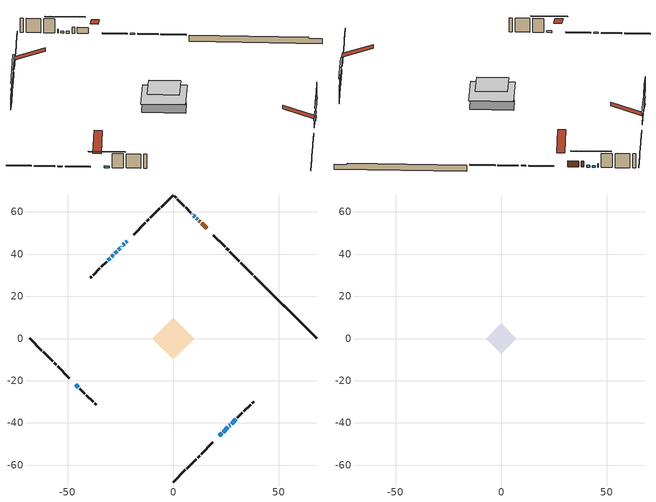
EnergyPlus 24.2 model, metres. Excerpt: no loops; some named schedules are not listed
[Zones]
conditioned space
 floor adiabatic (AdiabaticFloorConstruction): -9.91,0 0,9.91 9.91,0 0,-9.91 z2.6
 floor foundation (Slab1 construction): -7.4,2.46 -2.46,7.4 7.4,-2.46 2.46,-7.4 z-2.07
 wall outside (RimJoist1 construction): 0,-67.98 5.69,-62.29 / -67.98,0 -62.29,-5.69 / 0,67.98 -5.69,62.29 / 37.72,30.26 32.04,35.94 z0.16:0.46
 wall outside (RimJoist2 construction): 6.34,-61.64 10.88,-57.1 / -61.64,-6.34 -57.1,-10.88 / -6.34,61.64 -10.88,57.1 / 31.38,36.6 26.84,41.14 z0.16:0.46
 wall outside (RimJoist3 construction): 11.54,-56.44 12.55,-55.43 / -56.44,-11.54 -55.43,-12.55 / -11.54,56.44 -12.55,55.43 / 26.18,41.79 25.17,42.81 z0.16:0.46
 wall outside (RimJoist4 construction): 13.21,-54.77 18.76,-49.22 / -54.77,-13.21 -49.22,-18.76 / -13.21,54.77 -18.76,49.22 / 24.52,43.46 18.97,49.01 z0.16:0.46
 wall outside (AdiabaticWallConstruction 1): 15.81,52.17 13.41,54.57 / 12.75,55.23 12.19,55.79 z0.16:2.19
 wall outside (AdiabaticWallConstruction): -21.91,46.07 -22.45,45.53 / -24.34,43.64 -24.49,43.49 / 9.07,58.91 8.99,58.99 / 26.56,-41.42 26.96,-41.02 / -26.63,41.35 -27.67,40.31 z0.16:1.38; 21.91,-46.07 23.02,-44.96 / 23.68,-44.3 25.91,-42.07 z0.16:1.28; 11.54,56.44 10.96,57.02 / 10.3,57.68 9.72,58.26 / -23.11,44.87 -23.69,44.29 / -46.07,-21.91 -44.92,-23.06 z0.16:0.72; -25.14,42.84 -25.97,42.01 z0.16:1.3; 27.62,-40.36 29.68,-38.3 z0.16:1.84; -28.32,39.66 -29.22,38.76 z0.16:1.13; -29.88,38.1 -30.96,37.02 z0.16:0.97
 wall outside (Wall1 construction): 30.34,-37.64 32.79,-35.19 / -44.26,-23.72 -41.81,-26.17 / -31.61,36.37 -34.06,33.92 / 8.34,59.64 5.89,62.09 z0.16:5.04
 wall outside (Wall2 construction): 33.44,-34.54 36.69,-31.29 / -41.16,-26.82 -37.91,-30.07 / -34.72,33.26 -37.96,30.02 / 5.23,62.75 1.99,65.99 z0.16:5.04
 wall outside (Wall3 construction): 37.35,-30.63 38.02,-29.96 / -37.25,-30.73 -36.58,-31.4 / -38.62,29.36 -39.29,28.69 / 1.33,66.65 0.66,67.32 z0.16:5.04
 wall foundation (FoundationWall1 construction): 38.38,29.6,-2.07 38.38,29.6,0.16 65.02,2.96,0.16 65.02,2.96,-0.38 67.98,0,-0.38 67.98,0,-2.07
 window (WindowConstruction 7): -21.91,46.07 -22.45,45.53 z0.16:1.38
 window (WindowConstruction 5): 21.91,-46.07 23.02,-44.96 z0.16:1.28
 window (WindowConstruction 6): 23.68,-44.3 25.91,-42.07 z0.16:1.28
 window (WindowConstruction 11): 11.53,56.45 10.96,57.02 z0.16:0.72
 window (WindowConstruction 12): 10.3,57.68 9.73,58.25 z0.16:0.72
 window (WindowConstruction 13): -23.11,44.87 -23.69,44.29 z0.16:0.72
 window (WindowConstruction 14): -46.07,-21.91 -44.92,-23.06 z0.16:0.72
 window (WindowConstruction 8): -24.34,43.64 -24.49,43.49 z0.16:1.38
 window (WindowConstruction 9): 9.07,58.91 9,58.98 z0.16:1.38
 window (WindowConstruction 10): 26.57,-41.41 26.96,-41.02 z0.16:1.38
 window (WindowConstruction): -25.14,42.84 -25.97,42.01 z0.16:1.3
 window (WindowConstruction 1): -26.63,41.35 -27.67,40.31 z0.16:1.38
 window (WindowConstruction 2): 27.62,-40.36 29.68,-38.3 z0.16:1.84
 window (WindowConstruction 3): -28.32,39.66 -29.22,38.76 z0.16:1.13
 window (WindowConstruction 4): -29.88,38.1 -30.96,37.02 z0.16:0.97
 door (Door): 15.81,52.17 13.41,54.57 z0.16:2.19
 door (Door 1): 12.75,55.23 12.19,55.79 z0.16:2.19
 ceiling adiabatic (AdiabaticFloorConstruction): 0,-9.91 9.91,0 0,9.91 -9.91,0 z2.6
attic - vented
 floor to conditioned space (Floor1 construction Reversed): -7.17,0 0,7.17 7.17,0 0,-7.17 z5.04
 roof outside (Roof1 construction): 21.25,-46.73,5.04 14.27,-39.74,8.33 12.43,-41.58,8.33 19.41,-48.57,5.04; -46.73,-21.25,5.04 -39.74,-14.27,8.33 -41.58,-12.43,8.33 -48.57,-19.41,5.04; -21.25,46.73,5.04 -14.27,39.74,8.33 -12.43,41.58,8.33 -19.41,48.57,5.04; 16.47,51.51,5.04 9.49,44.53,8.33 11.33,42.69,8.33 18.31,49.67,5.04
shading: 24.89,-43.09 20.04,-47.94 20.33,-48.23 25.18,-43.38 z3.92; 26.05,-41.93 23.54,-44.44 23.83,-44.73 26.34,-42.22 z1.48; 7.37,60.61 15.13,52.85 15.42,53.14 7.66,60.9 z5.8; 6.13,61.85 13.89,54.09 14.19,54.38 6.42,62.14 z5.8; -27.28,40.7 -19.52,48.46 -19.81,48.75 -27.57,40.99 z5.8; -41.33,-26.65 -49.66,-18.32 -49.95,-18.61 -41.62,-26.95 z5.8; -27.84,40.14 -23.28,44.7 -23.57,44.99 -28.13,40.44 z3.94; -29.53,38.45 -24.76,43.22 -25.05,43.51 -29.82,38.74 z4.02; 31.55,-36.43 25.75,-42.23 26.04,-42.52 31.84,-36.72 z4.48; -31.09,36.89 -26.46,41.52 -26.75,41.81 -31.38,37.18 z3.77; -31.1,36.88 -29.74,38.24 -30.03,38.53 -31.39,37.17 z1.18
[Building]
Building 1: Terrain=Suburbs
[Site:Location]
Toronto City Centre_ON: Latitude {deg}=43.63; Longitude {deg}=-79.39; Time Zone {hr}=-5; Elevation {m}=77; Keep Site Location Information=Yes
[Site:GroundTemperature:Shallow]
5.01852, 3.26908, 3.12898, 3.95918, 7.29196, 10.6092, 13.4851, 15.3069, 15.4617, 13.9799, 11.1774, 7.9619
[Site:WaterMainsTemperature]
Calculation Method=Schedule; Temperature Schedule=mains temperature schedule
[Material] Roughness=Rough; Thermal Absorptance=0.9
Name | Thickness {m} | Conductivity {W/m-K} | Density {kg/m3} | Specific Heat {J/kg-K} | Solar Absorptance | Visible Absorptance
asphalt or fiberglass shingles | 0.00635 | 0.162714 | 1121.4 | 1465.45 | 0.4 | 0.4
ceiling loosefill ins | 0.169333 | 0.0480833 | 16.02 | 1046.75 | 0.7 | 0.7
ceiling stud and cavity | 0.1397 | 0.175913 | 65.682 | 1177.47 | 0.7 | 0.7
concrete 4.0 in. | 0.1016 | 1.803125 | 2242.8 | 837.4 | 0.7 | 0.7
concrete 8.0 in. | 0.2032 | 1.803125 | 2242.8 | 837.4 | 0.7 | 0.7
door material | 0.04445 | 0.188738 | 512.64 | 1214.23 | 0.7 | 0.7
door material 1 | 0.04445 | 0.0451087 | 512.64 | 1214.23 | 0.7 | 0.7
exterior vertical ins | 0.0147126 | 0.029427 | 32.04 | 1214.23 | 0.7 | 0.7
floor covering | 0.0127 | 0.0433444 | 54.468 | 1339.84 | 0.6 | 0.6
floor rigid ins; wall rigid ins 1 | 0.512978 | 0.029427 | 32.04 | 1214.23 | 0.7 | 0.7
floor stud and cavity | 0.1397 | 1.75129 | 37.0049 | 1207.88 | 0.7 | 0.7
furniture material conditioned space 1 | 0.1524 | 0.115458 | 640.8 | 1214.23 | 0.6 | 0.6
gypsum board | 0.0127 | 0.160291 | 801 | 837.4 | 0.6 | 0.6
gypsum board 1 | 0.0127 | 0.160291 | 801 | 837.4 | 0.7 | 0.7
osb sheathing 0.5 in. | 0.0127 | 0.115458 | 512.64 | 1214.23 | 0.7 | 0.7
osb sheathing 0.75 in. | 0.01905 | 0.115458 | 512.64 | 1214.23 | 0.7 | 0.7
osb sheathing 2.0 in. | 0.0508 | 0.115458 | 512.64 | 1214.23 | 0.7 | 0.7
rim joist rigid ins; wall rigid ins | 0.051816 | 0.029427 | 32.04 | 1214.23 | 0.7 | 0.7
rim joist stud and cavity | 0.0508 | 0.0451784 | 125.044 | 1163.47 | 0.6 | 0.6
rim joist stud and cavity 1 | 0.0508 | 0.308293 | 125.044 | 1163.47 | 0.6 | 0.6
rim joist stud and cavity 2 | 0.0508 | 0.0286899 | 125.044 | 1163.47 | 0.6 | 0.6
rim joist stud and cavity 3 | 0.0508 | 0.0314757 | 125.044 | 1163.47 | 0.6 | 0.6
wall stud and cavity | 0.1397 | 0.0743564 | 139.0536 | 1170.24 | 0.7 | 0.7
wall stud and cavity 1 | 0.1397 | 0.146382 | 139.0536 | 1170.24 | 0.7 | 0.7
wall stud and cavity 2 | 0.1397 | 0.08757 | 139.0536 | 1170.24 | 0.7 | 0.7
wall stud and cavity 3 | 0.0889 | 0.380278 | 52.3479 | 1209.89 | 0.7 | 0.7
wall stud and cavity 4 | 0.0889 | 0.391764 | 83.0341 | 1211.67 | 0.7 | 0.7
wood siding | 0.0254 | 0.102417 | 544.68 | 1172.36 | 0.4 | 0.4
wood siding 1; wood siding 2; wood siding 3 | 0.0254 | 0.102417 | 544.68 | 1172.36 | 0.7 | 0.7
[WindowMaterial:SimpleGlazingSystem]
Name | U-Factor {W/m2-K} | Solar Heat Gain Coefficient
WindowMaterial | 2.387599 | 0.52
WindowMaterial 1 | 2.31719 | 0.55
WindowMaterial 10 | 2.62153 | 0.41
WindowMaterial 11 | 4.80756 | 0.54
WindowMaterial 2 | 2.163318 | 0.66
WindowMaterial 3 | 2.39101 | 0.52
WindowMaterial 4 | 2.566456 | 0.44
WindowMaterial 5 | 2.31549 | 0.55
WindowMaterial 6 | 3.09224 | 0.62
WindowMaterial 7 | 6.93965 | 0.69
WindowMaterial 8 | 7.27749 | 0.6
WindowMaterial 9 | 2.55453 | 0.57
[Construction]
AdiabaticFloorConstruction: floor stud and cavity, floor rigid ins, osb sheathing 0.75 in., floor covering
AdiabaticWallConstruction: wood siding 2, wall rigid ins 1, wall stud and cavity 3, gypsum board
AdiabaticWallConstruction 1: wood siding 3, wall rigid ins 1, wall stud and cavity 3, gypsum board
Door: door material
Door 1: door material 1
Floor1 construction Reversed: gypsum board, ceiling stud and cavity, ceiling loosefill ins
FoundationWall1 construction: concrete 8.0 in., gypsum board 1
furniture construction conditioned space 1: furniture material conditioned space 1
PartitionWallConstruction: gypsum board, wall stud and cavity 4, gypsum board
RimJoist1 construction: wood siding 1, osb sheathing 2.0 in., rim joist stud and cavity
RimJoist2 construction: wood siding 1, rim joist rigid ins, osb sheathing 2.0 in., rim joist stud and cavity 1
RimJoist3 construction: wood siding 1, osb sheathing 2.0 in., rim joist stud and cavity 2
RimJoist4 construction: wood siding 1, osb sheathing 2.0 in., rim joist stud and cavity 3
Roof1 construction: asphalt or fiberglass shingles
Slab1 construction: concrete 4.0 in.
Wall1 construction: wood siding, osb sheathing 0.5 in., wall stud and cavity, gypsum board
Wall2 construction: wood siding, wall rigid ins, osb sheathing 0.5 in., wall stud and cavity 1, gypsum board
Wall3 construction: wood siding, osb sheathing 0.5 in., wall stud and cavity 2, gypsum board
WindowConstruction: WindowMaterial
WindowConstruction 1: WindowMaterial 1
WindowConstruction 10: WindowMaterial 9
WindowConstruction 11; WindowConstruction 13; WindowConstruction 14: WindowMaterial 10
WindowConstruction 12: WindowMaterial 11
WindowConstruction 2: WindowMaterial 2
WindowConstruction 3: WindowMaterial 3
WindowConstruction 4: WindowMaterial 4
WindowConstruction 5; WindowConstruction 6: WindowMaterial 5
WindowConstruction 7: WindowMaterial 6
WindowConstruction 8: WindowMaterial 7
WindowConstruction 9: WindowMaterial 8
[Zone] Multiplier=1; Part of Total Floor Area=Yes
Name | Volume {m3}
attic - vented | 54.9497
conditioned space | 741.6
[Space]
Name | Zone | Volume {m3}
attic - vented 1 | attic - vented | 54.9497
conditioned space 1 | conditioned space | 741.6
[ZoneInfiltration:EffectiveLeakageArea]
infil attic - vented 1: Zone or Space=attic - vented 1; Schedule=Always On Discrete; Effective Air Leakage Area {cm2}=4329.26; Stack Coefficient=0.000228929; Wind Coefficient=1.02228e-05
[ZoneMixing]
whole house fan mix: Zone or Space=attic - vented; Schedule=Always On Continuous; Design Flow Rate Calculation Method=Flow/Zone; Design Flow Rate {m3/s}=0; Source Zone or Space=conditioned space
[SurfaceProperty:ExposedFoundationPerimeter]
Slab1: Exposed Perimeter Calculation Method=TotalExposedPerimeter; Total Exposed Perimeter {m}=41.86
[InternalMass] Zone or ZoneList=conditioned space; Space or SpaceList=conditioned space 1
Name | Construction | Surface Area {m2}
furniture mass conditioned space 1 | furniture construction conditioned space 1 | 117.496
partition wall mass | PartitionWallConstruction | 293.74
[Lights]
interior lighting: Zone or ZoneList or Space or SpaceList=conditioned space 1; Schedule=interior lighting schedule; Design Level Calculation Method=LightingLevel; Lighting Level {W}=343.2; Return Air Fraction=0; Fraction Radiant=0.6; Fraction Visible=0.2; Fraction Replaceable=1
[People]
occupants: Zone or ZoneList or Space or SpaceList=conditioned space 1; Number of People Schedule=occupants schedule; Number of People Calculation Method=People; Number of People=3; Fraction Radiant=0.314171; Sensible Heat Fraction=0.56303; Activity Level Schedule=occupants activity schedule; Carbon Dioxide Generation Rate {m3/s-W}=0; Enable ASHRAE 55 Comfort Warnings=No; Mean Radiant Temperature Calculation Type=EnclosureAveraged
[ElectricEquipment] Zone or ZoneList or Space or SpaceList=conditioned space 1; Design Level Calculation Method=EquipmentLevel
Name | Schedule | Design Level {W} | Fraction Latent | Fraction Radiant | Fraction Lost
clothes dryer | clothes dryer schedule | 140.772 | 0.015 | 0.081 | 0.85
clothes washer | clothes washer schedule | 32.1985 | 0.03 | 0.162 | 0.7
cooking range | cooking range schedule | 215.147 | 0.08 | 0.432 | 0.2
dishwasher | dishwasher schedule | 66.8632 | 0.3 | 0.18 | 0.4
fridge | fridge schedule | 72.9452 | 0 | 0.6 | 0
mech vent bath fan 0 | mech vent bath fan 0 schedule | 50.2 | 0 | 0 | 1
mech vent bath fan 1 | mech vent bath fan 1 schedule | 50.2 | 0 | 0 | 1
mech vent house fan | mech vent house fan schedule | 0 | 0 | 0 | 1
mech vent house fan cfis | mech vent house fan cfis schedule | 0 | 0 | 0 | 0
mech vent range fan 0 | mech vent range fan 0 schedule | 57 | 0 | 0 | 1
misc plug loads | misc plug loads schedule | 494.7 | 0.045 | 0.513 | 0.1
whole house fan | Always On Discrete | 0 | 0 | 0 | 1
[OtherEquipment] Zone or ZoneList or Space or SpaceList=conditioned space 1; Design Level Calculation Method=EquipmentLevel
Name | Fuel Type | Schedule | Design Level {W} | Fraction Latent | Fraction Radiant | Fraction Lost
clothes dryer 1 | Electricity | clothes dryer schedule | 0 | 0.015 | 0.081 | 0.85
cooking range 1 | Electricity | cooking range schedule | 0 | 0.08 | 0.432 | 0.2
general water use latent | None | general water use schedule | 62.594 | 1 | 0 | 0
general water use sensible | None | general water use schedule | -61.6891 | 0 | 0.6 | 0
mech vent house fan latent load | None | Always On Discrete | 0 | 1 | 0 | 0
mech vent house fan sensible load | None | Always On Discrete | 0 | 0 | 0 | 0
water heater energy adjustment1 | NaturalGas | Always On Discrete | 0.01 | 0 | 0 | 1
[ZoneInfiltration:DesignFlowRate] Zone or ZoneList or Space or SpaceList=conditioned space 1; Schedule=Always On Discrete; Design Flow Rate Calculation Method=Flow/Zone; Design Flow Rate {m3/s}=0
infil flow; natural vent flow; whole house fan flow
[Foundation:Kiva]
Foundation Kiva 1: Initial Indoor Air Temperature {C}=18; Wall Height Above Grade {m}=0.16002; Wall Depth Below Slab {m}=0.2032; Custom Block Material Name 1=exterior vertical ins; Custom Block Depth 1 {m}=2.23001; Custom Block X Position 1 {m}=0.2159; Custom Block Z Position 1 {m}=0
[Foundation:Kiva:Settings]
Soil Conductivity {W/m-K}=0.849921; Soil Density {kg/m3}=1842.3; Soil Specific Heat {J/kg-K}=418.7; Ground Solar Absorptivity=0.9; Ground Thermal Absorptivity=0.9; Ground Surface Roughness {m}=0.03; Far-Field Width {m}=40; Deep-Ground Boundary Condition=ZeroFlux; Deep-Ground Depth {m}=40; Minimum Cell Dimension {m}=0.2; Maximum Cell Growth Coefficient=3; Simulation Timestep=Timestep
[Exterior:Lights]
exterior lighting: Schedule=exterior lighting schedule; Design Level {W}=75.6
[Schedule:Constant]
Name | Hourly Value
Always On Continuous; mech vent house fan schedule; mech vent house fan cfis schedule; Always On Discrete | 1
occupants activity schedule | 117.228
fridge schedule | 0
[Schedule:Week:Daily]
interior lighting schedule Week Rule - Jan1-Jan27: interior lighting schedule day, interior lighting schedule day, interior lighting schedule day, interior lighting schedule day, interior lighting schedule day, interior lighting schedule day, interior lighting schedule day, interior lighting schedule default day, interior lighting schedule default day, interior lighting schedule default day, interior lighting schedule default day, interior lighting schedule default day
interior lighting schedule Week Rule - Jan28-Feb3: interior lighting schedule day, interior lighting schedule day, interior lighting schedule day, interior lighting schedule day, interior lighting schedule day 1, interior lighting schedule day 1, interior lighting schedule day 1, interior lighting schedule default day, interior lighting schedule default day, interior lighting schedule default day, interior lighting schedule default day, interior lighting schedule default day
interior lighting schedule Week Rule - Feb4-Feb24: interior lighting schedule day 1, interior lighting schedule day 1, interior lighting schedule day 1, interior lighting schedule day 1, interior lighting schedule day 1, interior lighting schedule day 1, interior lighting schedule day 1, interior lighting schedule default day, interior lighting schedule default day, interior lighting schedule default day, interior lighting schedule default day, interior lighting schedule default day
interior lighting schedule Week Rule - Feb25-Mar3: interior lighting schedule day 1, interior lighting schedule day 1, interior lighting schedule day 1, interior lighting schedule day 1, interior lighting schedule day 2, interior lighting schedule day 2, interior lighting schedule day 2, interior lighting schedule default day, interior lighting schedule default day, interior lighting schedule default day, interior lighting schedule default day, interior lighting schedule default day
interior lighting schedule Week Rule - Mar4-Mar31: interior lighting schedule day 2, interior lighting schedule day 2, interior lighting schedule day 2, interior lighting schedule day 2, interior lighting schedule day 2, interior lighting schedule day 2, interior lighting schedule day 2, interior lighting schedule default day, interior lighting schedule default day, interior lighting schedule default day, interior lighting schedule default day, interior lighting schedule default day
interior lighting schedule Week Rule - Apr1-Apr28: interior lighting schedule day 3, interior lighting schedule day 3, interior lighting schedule day 3, interior lighting schedule day 3, interior lighting schedule day 3, interior lighting schedule day 3, interior lighting schedule day 3, interior lighting schedule default day, interior lighting schedule default day, interior lighting schedule default day, interior lighting schedule default day, interior lighting schedule default day
interior lighting schedule Week Rule - Apr29-May5: interior lighting schedule day 3, interior lighting schedule day 3, interior lighting schedule day 4, interior lighting schedule day 4, interior lighting schedule day 4, interior lighting schedule day 4, interior lighting schedule day 4, interior lighting schedule default day, interior lighting schedule default day, interior lighting schedule default day, interior lighting schedule default day, interior lighting schedule default day
interior lighting schedule Week Rule - May6-May26: interior lighting schedule day 4, interior lighting schedule day 4, interior lighting schedule day 4, interior lighting schedule day 4, interior lighting schedule day 4, interior lighting schedule day 4, interior lighting schedule day 4, interior lighting schedule default day, interior lighting schedule default day, interior lighting schedule default day, interior lighting schedule default day, interior lighting schedule default day
interior lighting schedule Week Rule - May27-Jun2: interior lighting schedule day 4, interior lighting schedule day 4, interior lighting schedule day 4, interior lighting schedule day 4, interior lighting schedule day 4, interior lighting schedule day 5, interior lighting schedule day 5, interior lighting schedule default day, interior lighting schedule default day, interior lighting schedule default day, interior lighting schedule default day, interior lighting schedule default day
interior lighting schedule Week Rule - Jun3-Jun30: interior lighting schedule day 5, interior lighting schedule day 5, interior lighting schedule day 5, interior lighting schedule day 5, interior lighting schedule day 5, interior lighting schedule day 5, interior lighting schedule day 5, interior lighting schedule default day, interior lighting schedule default day, interior lighting schedule default day, interior lighting schedule default day, interior lighting schedule default day
interior lighting schedule Week Rule - Jul1-Jul28: interior lighting schedule day 6, interior lighting schedule day 6, interior lighting schedule day 6, interior lighting schedule day 6, interior lighting schedule day 6, interior lighting schedule day 6, interior lighting schedule day 6, interior lighting schedule default day, interior lighting schedule default day, interior lighting schedule default day, interior lighting schedule default day, interior lighting schedule default day
interior lighting schedule Week Rule - Jul29-Aug4: interior lighting schedule day 6, interior lighting schedule day 6, interior lighting schedule day 6, interior lighting schedule day 7, interior lighting schedule day 7, interior lighting schedule day 7, interior lighting schedule day 7, interior lighting schedule default day, interior lighting schedule default day, interior lighting schedule default day, interior lighting schedule default day, interior lighting schedule default day
interior lighting schedule Week Rule - Aug5-Aug25: interior lighting schedule day 7, interior lighting schedule day 7, interior lighting schedule day 7, interior lighting schedule day 7, interior lighting schedule day 7, interior lighting schedule day 7, interior lighting schedule day 7, interior lighting schedule default day, interior lighting schedule default day, interior lighting schedule default day, interior lighting schedule default day, interior lighting schedule default day
interior lighting schedule Week Rule - Aug26-Sep1: interior lighting schedule day 7, interior lighting schedule day 7, interior lighting schedule day 7, interior lighting schedule day 7, interior lighting schedule day 7, interior lighting schedule day 7, interior lighting schedule day 8, interior lighting schedule default day, interior lighting schedule default day, interior lighting schedule default day, interior lighting schedule default day, interior lighting schedule default day
interior lighting schedule Week Rule - Sep2-Sep29: interior lighting schedule day 8, interior lighting schedule day 8, interior lighting schedule day 8, interior lighting schedule day 8, interior lighting schedule day 8, interior lighting schedule day 8, interior lighting schedule day 8, interior lighting schedule default day, interior lighting schedule default day, interior lighting schedule default day, interior lighting schedule default day, interior lighting schedule default day
interior lighting schedule Week Rule - Sep30-Oct6: interior lighting schedule day 8, interior lighting schedule day 9, interior lighting schedule day 9, interior lighting schedule day 9, interior lighting schedule day 9, interior lighting schedule day 9, interior lighting schedule day 9, interior lighting schedule default day, interior lighting schedule default day, interior lighting schedule default day, interior lighting schedule default day, interior lighting schedule default day
interior lighting schedule Week Rule - Oct7-Oct27: interior lighting schedule day 9, interior lighting schedule day 9, interior lighting schedule day 9, interior lighting schedule day 9, interior lighting schedule day 9, interior lighting schedule day 9, interior lighting schedule day 9, interior lighting schedule default day, interior lighting schedule default day, interior lighting schedule default day, interior lighting schedule default day, interior lighting schedule default day
interior lighting schedule Week Rule - Oct28-Nov3: interior lighting schedule day 9, interior lighting schedule day 9, interior lighting schedule day 9, interior lighting schedule day 9, interior lighting schedule day 10, interior lighting schedule day 10, interior lighting schedule day 10, interior lighting schedule default day, interior lighting schedule default day, interior lighting schedule default day, interior lighting schedule default day, interior lighting schedule default day
interior lighting schedule Week Rule - Nov4-Nov24: interior lighting schedule day 10, interior lighting schedule day 10, interior lighting schedule day 10, interior lighting schedule day 10, interior lighting schedule day 10, interior lighting schedule day 10, interior lighting schedule day 10, interior lighting schedule default day, interior lighting schedule default day, interior lighting schedule default day, interior lighting schedule default day, interior lighting schedule default day
interior lighting schedule Week Rule - Nov25-Dec1: interior lighting schedule day 10, interior lighting schedule day 10, interior lighting schedule day 10, interior lighting schedule day 10, interior lighting schedule day 10, interior lighting schedule day 10, interior lighting schedule day 11, interior lighting schedule default day, interior lighting schedule default day, interior lighting schedule default day, interior lighting schedule default day, interior lighting schedule default day
interior lighting schedule Week Rule - Dec2-Dec31: interior lighting schedule day 11, interior lighting schedule day 11, interior lighting schedule day 11, interior lighting schedule day 11, interior lighting schedule day 11, interior lighting schedule day 11, interior lighting schedule day 11, interior lighting schedule default day, interior lighting schedule default day, interior lighting schedule default day, interior lighting schedule default day, interior lighting schedule default day
occupants schedule Week Rule - Jan1-Dec31: occupants schedule day, occupants schedule day, occupants schedule day, occupants schedule day, occupants schedule day, occupants schedule day, occupants schedule day, occupants schedule default day, occupants schedule default day, occupants schedule default day, occupants schedule default day, occupants schedule default day
clothes dryer schedule Week Rule - Jan1-Dec31: clothes dryer schedule day, clothes dryer schedule day, clothes dryer schedule day, clothes dryer schedule day, clothes dryer schedule day, clothes dryer schedule day, clothes dryer schedule day, clothes dryer schedule default day, clothes dryer schedule default day, clothes dryer schedule default day, clothes dryer schedule default day, clothes dryer schedule default day
clothes washer schedule Week Rule - Jan1-Dec31: clothes washer schedule day, clothes washer schedule day, clothes washer schedule day, clothes washer schedule day, clothes washer schedule day, clothes washer schedule day, clothes washer schedule day, clothes washer schedule default day, clothes washer schedule default day, clothes washer schedule default day, clothes washer schedule default day, clothes washer schedule default day
cooking range schedule Week Rule - Jan1-Dec31: cooking range schedule day, cooking range schedule day, cooking range schedule day, cooking range schedule day, cooking range schedule day, cooking range schedule day, cooking range schedule day, cooking range schedule default day, cooking range schedule default day, cooking range schedule default day, cooking range schedule default day, cooking range schedule default day
dishwasher schedule Week Rule - Jan1-Dec31: dishwasher schedule day, dishwasher schedule day, dishwasher schedule day, dishwasher schedule day, dishwasher schedule day, dishwasher schedule day, dishwasher schedule day, dishwasher schedule default day, dishwasher schedule default day, dishwasher schedule default day, dishwasher schedule default day, dishwasher schedule default day
mech vent bath fan 0 schedule Week Rule - Jan1-Dec31: mech vent bath fan 0 schedule day, mech vent bath fan 0 schedule day, mech vent bath fan 0 schedule day, mech vent bath fan 0 schedule day, mech vent bath fan 0 schedule day, mech vent bath fan 0 schedule day, mech vent bath fan 0 schedule day, mech vent bath fan 0 schedule default day, mech vent bath fan 0 schedule default day, mech vent bath fan 0 schedule default day, mech vent bath fan 0 schedule default day, mech vent bath fan 0 schedule default day
mech vent bath fan 1 schedule Week Rule - Jan1-Dec31: mech vent bath fan 1 schedule day, mech vent bath fan 1 schedule day, mech vent bath fan 1 schedule day, mech vent bath fan 1 schedule day, mech vent bath fan 1 schedule day, mech vent bath fan 1 schedule day, mech vent bath fan 1 schedule day, mech vent bath fan 1 schedule default day, mech vent bath fan 1 schedule default day, mech vent bath fan 1 schedule default day, mech vent bath fan 1 schedule default day, mech vent bath fan 1 schedule default day
mech vent range fan 0 schedule Week Rule - Jan1-Dec31: mech vent range fan 0 schedule day, mech vent range fan 0 schedule day, mech vent range fan 0 schedule day, mech vent range fan 0 schedule day, mech vent range fan 0 schedule day, mech vent range fan 0 schedule day, mech vent range fan 0 schedule day, mech vent range fan 0 schedule default day, mech vent range fan 0 schedule default day, mech vent range fan 0 schedule default day, mech vent range fan 0 schedule default day, mech vent range fan 0 schedule default day
misc plug loads schedule Week Rule - Jan1-Dec31: misc plug loads schedule day, misc plug loads schedule day, misc plug loads schedule day, misc plug loads schedule day, misc plug loads schedule day, misc plug loads schedule day, misc plug loads schedule day, misc plug loads schedule default day, misc plug loads schedule default day, misc plug loads schedule default day, misc plug loads schedule default day, misc plug loads schedule default day
general water use schedule Week Rule - Jan1-Dec31: general water use schedule day, general water use schedule day, general water use schedule day, general water use schedule day, general water use schedule day, general water use schedule day, general water use schedule day, general water use schedule default day, general water use schedule default day, general water use schedule default day, general water use schedule default day, general water use schedule default day
exterior lighting schedule Week Rule - Jan1-Jan27: exterior lighting schedule day, exterior lighting schedule day, exterior lighting schedule day, exterior lighting schedule day, exterior lighting schedule day, exterior lighting schedule day, exterior lighting schedule day, exterior lighting schedule default day, exterior lighting schedule default day, exterior lighting schedule default day, exterior lighting schedule default day, exterior lighting schedule default day
exterior lighting schedule Week Rule - Jan28-Feb3: exterior lighting schedule day, exterior lighting schedule day, exterior lighting schedule day, exterior lighting schedule day, exterior lighting schedule day 1, exterior lighting schedule day 1, exterior lighting schedule day 1, exterior lighting schedule default day, exterior lighting schedule default day, exterior lighting schedule default day, exterior lighting schedule default day, exterior lighting schedule default day
exterior lighting schedule Week Rule - Feb4-Feb24: exterior lighting schedule day 1, exterior lighting schedule day 1, exterior lighting schedule day 1, exterior lighting schedule day 1, exterior lighting schedule day 1, exterior lighting schedule day 1, exterior lighting schedule day 1, exterior lighting schedule default day, exterior lighting schedule default day, exterior lighting schedule default day, exterior lighting schedule default day, exterior lighting schedule default day
exterior lighting schedule Week Rule - Feb25-Mar3: exterior lighting schedule day 1, exterior lighting schedule day 1, exterior lighting schedule day 1, exterior lighting schedule day 1, exterior lighting schedule day 2, exterior lighting schedule day 2, exterior lighting schedule day 2, exterior lighting schedule default day, exterior lighting schedule default day, exterior lighting schedule default day, exterior lighting schedule default day, exterior lighting schedule default day
exterior lighting schedule Week Rule - Mar4-Mar31: exterior lighting schedule day 2, exterior lighting schedule day 2, exterior lighting schedule day 2, exterior lighting schedule day 2, exterior lighting schedule day 2, exterior lighting schedule day 2, exterior lighting schedule day 2, exterior lighting schedule default day, exterior lighting schedule default day, exterior lighting schedule default day, exterior lighting schedule default day, exterior lighting schedule default day
exterior lighting schedule Week Rule - Apr1-Apr28: exterior lighting schedule day 3, exterior lighting schedule day 3, exterior lighting schedule day 3, exterior lighting schedule day 3, exterior lighting schedule day 3, exterior lighting schedule day 3, exterior lighting schedule day 3, exterior lighting schedule default day, exterior lighting schedule default day, exterior lighting schedule default day, exterior lighting schedule default day, exterior lighting schedule default day
exterior lighting schedule Week Rule - Apr29-May5: exterior lighting schedule day 3, exterior lighting schedule day 3, exterior lighting schedule day 4, exterior lighting schedule day 4, exterior lighting schedule day 4, exterior lighting schedule day 4, exterior lighting schedule day 4, exterior lighting schedule default day, exterior lighting schedule default day, exterior lighting schedule default day, exterior lighting schedule default day, exterior lighting schedule default day
exterior lighting schedule Week Rule - May6-May26: exterior lighting schedule day 4, exterior lighting schedule day 4, exterior lighting schedule day 4, exterior lighting schedule day 4, exterior lighting schedule day 4, exterior lighting schedule day 4, exterior lighting schedule day 4, exterior lighting schedule default day, exterior lighting schedule default day, exterior lighting schedule default day, exterior lighting schedule default day, exterior lighting schedule default day
exterior lighting schedule Week Rule - May27-Jun2: exterior lighting schedule day 4, exterior lighting schedule day 4, exterior lighting schedule day 4, exterior lighting schedule day 4, exterior lighting schedule day 4, exterior lighting schedule day 5, exterior lighting schedule day 5, exterior lighting schedule default day, exterior lighting schedule default day, exterior lighting schedule default day, exterior lighting schedule default day, exterior lighting schedule default day
exterior lighting schedule Week Rule - Jun3-Jun30: exterior lighting schedule day 5, exterior lighting schedule day 5, exterior lighting schedule day 5, exterior lighting schedule day 5, exterior lighting schedule day 5, exterior lighting schedule day 5, exterior lighting schedule day 5, exterior lighting schedule default day, exterior lighting schedule default day, exterior lighting schedule default day, exterior lighting schedule default day, exterior lighting schedule default day
exterior lighting schedule Week Rule - Jul1-Jul28: exterior lighting schedule day 6, exterior lighting schedule day 6, exterior lighting schedule day 6, exterior lighting schedule day 6, exterior lighting schedule day 6, exterior lighting schedule day 6, exterior lighting schedule day 6, exterior lighting schedule default day, exterior lighting schedule default day, exterior lighting schedule default day, exterior lighting schedule default day, exterior lighting schedule default day
exterior lighting schedule Week Rule - Jul29-Aug4: exterior lighting schedule day 6, exterior lighting schedule day 6, exterior lighting schedule day 6, exterior lighting schedule day 7, exterior lighting schedule day 7, exterior lighting schedule day 7, exterior lighting schedule day 7, exterior lighting schedule default day, exterior lighting schedule default day, exterior lighting schedule default day, exterior lighting schedule default day, exterior lighting schedule default day
[Schedule:Year]
interior lighting schedule: interior lighting schedule Week Rule - Jan1-Jan27, 1, 1, 1, 27, interior lighting schedule Week Rule - Jan28-Feb3, 1, 28, 2, 3, interior lighting schedule Week Rule - Feb4-Feb24, 2, 4, 2, 24, interior lighting schedule Week Rule - Feb25-Mar3, 2, 25, 3, 3, interior lighting schedule Week Rule - Mar4-Mar31, 3, 4, 3, 31, interior lighting schedule Week Rule - Apr1-Apr28, 4, 1, 4, 28, interior lighting schedule Week Rule - Apr29-May5, 4, 29, 5, 5, interior lighting schedule Week Rule - May6-May26, 5, 6, 5, 26, interior lighting schedule Week Rule - May27-Jun2, 5, 27, 6, 2, interior lighting schedule Week Rule - Jun3-Jun30, 6, 3, 6, 30, interior lighting schedule Week Rule - Jul1-Jul28, 7, 1, 7, 28, interior lighting schedule Week Rule - Jul29-Aug4, 7, 29, 8, 4, interior lighting schedule Week Rule - Aug5-Aug25, 8, 5, 8, 25, interior lighting schedule Week Rule - Aug26-Sep1, 8, 26, 9, 1, interior lighting schedule Week Rule - Sep2-Sep29, 9, 2, 9, 29, interior lighting schedule Week Rule - Sep30-Oct6, 9, 30, 10, 6, interior lighting schedule Week Rule - Oct7-Oct27, 10, 7, 10, 27, interior lighting schedule Week Rule - Oct28-Nov3, 10, 28, 11, 3, interior lighting schedule Week Rule - Nov4-Nov24, 11, 4, 11, 24, interior lighting schedule Week Rule - Nov25-Dec1, 11, 25, 12, 1, interior lighting schedule Week Rule - Dec2-Dec31, 12, 2, 12, 31
occupants schedule: occupants schedule Week Rule - Jan1-Dec31, 1, 1, 12, 31
clothes dryer schedule: clothes dryer schedule Week Rule - Jan1-Dec31, 1, 1, 12, 31
clothes washer schedule: clothes washer schedule Week Rule - Jan1-Dec31, 1, 1, 12, 31
cooking range schedule: cooking range schedule Week Rule - Jan1-Dec31, 1, 1, 12, 31
dishwasher schedule: dishwasher schedule Week Rule - Jan1-Dec31, 1, 1, 12, 31
mech vent bath fan 0 schedule: mech vent bath fan 0 schedule Week Rule - Jan1-Dec31, 1, 1, 12, 31
mech vent bath fan 1 schedule: mech vent bath fan 1 schedule Week Rule - Jan1-Dec31, 1, 1, 12, 31
mech vent range fan 0 schedule: mech vent range fan 0 schedule Week Rule - Jan1-Dec31, 1, 1, 12, 31
misc plug loads schedule: misc plug loads schedule Week Rule - Jan1-Dec31, 1, 1, 12, 31
general water use schedule: general water use schedule Week Rule - Jan1-Dec31, 1, 1, 12, 31
exterior lighting schedule: exterior lighting schedule Week Rule - Jan1-Jan27, 1, 1, 1, 27, exterior lighting schedule Week Rule - Jan28-Feb3, 1, 28, 2, 3, exterior lighting schedule Week Rule - Feb4-Feb24, 2, 4, 2, 24, exterior lighting schedule Week Rule - Feb25-Mar3, 2, 25, 3, 3, exterior lighting schedule Week Rule - Mar4-Mar31, 3, 4, 3, 31, exterior lighting schedule Week Rule - Apr1-Apr28, 4, 1, 4, 28, exterior lighting schedule Week Rule - Apr29-May5, 4, 29, 5, 5, exterior lighting schedule Week Rule - May6-May26, 5, 6, 5, 26, exterior lighting schedule Week Rule - May27-Jun2, 5, 27, 6, 2, exterior lighting schedule Week Rule - Jun3-Jun30, 6, 3, 6, 30, exterior lighting schedule Week Rule - Jul1-Jul28, 7, 1, 7, 28, exterior lighting schedule Week Rule - Jul29-Aug4, 7, 29, 8, 4, exterior lighting schedule Week Rule - Aug5-Aug25, 8, 5, 8, 25, exterior lighting schedule Week Rule - Aug26-Sep1, 8, 26, 9, 1, exterior lighting schedule Week Rule - Sep2-Sep29, 9, 2, 9, 29, exterior lighting schedule Week Rule - Sep30-Oct6, 9, 30, 10, 6, exterior lighting schedule Week Rule - Oct7-Oct27, 10, 7, 10, 27, exterior lighting schedule Week Rule - Oct28-Nov3, 10, 28, 11, 3, exterior lighting schedule Week Rule - Nov4-Nov24, 11, 4, 11, 24, exterior lighting schedule Week Rule - Nov25-Dec1, 11, 25, 12, 1, exterior lighting schedule Week Rule - Dec2-Dec31, 12, 2, 12, 31
[Schedule:Compact]
mains temperature schedule: Through: 01/01, For: AllDays, Until: 24:00, 8.80333, Through: 01/02, For: AllDays, Until: 24:00, 8.74333, Through: 01/03, For: AllDays, Until: 24:00, 8.68389, Through: 01/04, For: AllDays, Until: 24:00, 8.62611, Through: 01/05, For: AllDays, Until: 24:00, 8.56944, Through: 01/06, For: AllDays, Until: 24:00, 8.51389, Through: 01/07, For: AllDays, Until: 24:00, 8.45944, Through: 01/08, For: AllDays, Until: 24:00, 8.40611, Through: 01/09, For: AllDays, Until: 24:00, 8.35389, Through: 01/10, For: AllDays, Until: 24:00, 8.30278, Through: 01/11, For: AllDays, Until: 24:00, 8.25333, Through: 01/12, For: AllDays, Until: 24:00, 8.205, Through: 01/13, For: AllDays, Until: 24:00, 8.15778, Through: 01/14, For: AllDays, Until: 24:00, 8.11222, Through: 01/15, For: AllDays, Until: 24:00, 8.06778, Through: 01/16, For: AllDays, Until: 24:00, 8.02444, Through: 01/17, For: AllDays, Until: 24:00, 7.98222, Through: 01/18, For: AllDays, Until: 24:00, 7.94167, Through: 01/19, For: AllDays, Until: 24:00, 7.90222, Through: 01/20, For: AllDays, Until: 24:00, 7.86444, Through: 01/21, For: AllDays, Until: 24:00, 7.82778, Through: 01/22, For: AllDays, Until: 24:00, 7.79278, Through: 01/23, For: AllDays, Until: 24:00, 7.75889, Through: 01/24, For: AllDays, Until: 24:00, 7.72667, Through: 01/25, For: AllDays, Until: 24:00, 7.69556, Through: 01/26, For: AllDays, Until: 24:00, 7.66611, Through: 01/27, For: AllDays, Until: 24:00, 7.63778, Through: 01/28, For: AllDays, Until: 24:00, 7.61111, Through: 01/29, For: AllDays, Until: 24:00, 7.58556, Through: 01/30, For: AllDays, Until: 24:00, 7.56167, Through: 01/31, For: AllDays, Until: 24:00, 7.53944, Through: 02/01, For: AllDays, Until: 24:00, 7.51833, Through: 02/02, For: AllDays, Until: 24:00, 7.49889, Through: 02/03, For: AllDays, Until: 24:00, 7.48111, Through: 02/04, For: AllDays, Until: 24:00, 7.46444, Through: 02/05, For: AllDays, Until: 24:00, 7.44944, Through: 02/06, For: AllDays, Until: 24:00, 7.43556, Through: 02/07, For: AllDays, Until: 24:00, 7.42333, Through: 02/08, For: AllDays, Until: 24:00, 7.41278, Through: 02/09, For: AllDays, Until: 24:00, 7.40389, Through: 02/10, For: AllDays, Until: 24:00, 7.39611, Through: 02/11, For: AllDays, Until: 24:00, 7.39, Through: 02/12, For: AllDays, Until: 24:00, 7.38556, Through: 02/13, For: AllDays, Until: 24:00, 7.38222, Through: 02/14, For: AllDays, Until: 24:00, 7.38056, Through: 02/15, For: AllDays, Until: 24:00, 7.38056, Through: 02/16, For: AllDays, Until: 24:00, 7.38222, Through: 02/17, For: AllDays, Until: 24:00, 7.385, Through: 02/18, For: AllDays, Until: 24:00, 7.38944, Through: 02/19, For: AllDays, Until: 24:00, 7.395, Through: 02/20, For: AllDays, Until: 24:00, 7.40278, Through: 02/21, For: AllDays, Until: 24:00, 7.41167, Through: 02/22, For: AllDays, Until: 24:00, 7.42222, Through: 02/23, For: AllDays, Until: 24:00, 7.43389, Through: 02/24, For: AllDays, Until: 24:00, 7.44722, Through: 02/25, For: AllDays, Until: 24:00, 7.46222, Through: 02/26, For: AllDays, Until: 24:00, 7.47833, Through: 02/27, For: AllDays, Until: 24:00, 7.49611, Through: 02/28, For: AllDays, Until: 24:00, 7.51556, Through: 03/01, For: AllDays, Until: 24:00, 7.53667, Through: 03/02, For: AllDays, Until: 24:00, 7.55889, Through: 03/03, For: AllDays, Until: 24:00, 7.58222, Through: 03/04, For: AllDays, Until: 24:00, 7.60722, Through: 03/05, For: AllDays, Until: 24:00, 7.63389, Through: 03/06, For: AllDays, Until: 24:00, 7.66222, Through: 03/07, For: AllDays, Until: 24:00, 7.69111, Through: 03/08, For: AllDays, Until: 24:00, 7.72222, Through: 03/09, For: AllDays, Until: 24:00, 7.75444, Through: 03/10, For: AllDays, Until: 24:00, 7.78778, Through: 03/11, For: AllDays, Until: 24:00, 7.82278, Through: 03/12, For: AllDays, Until: 24:00, 7.85944, Through: 03/13, For: AllDays, Until: 24:00, 7.89722, Through: 03/14, For: AllDays, Until: 24:00, 7.93611, Through: 03/15, For: AllDays, Until: 24:00, 7.97667, Through: 03/16, For: AllDays, Until: 24:00, 8.01833, Through: 03/17, For: AllDays, Until: 24:00, 8.06167, Through: 03/18, For: AllDays, Until: 24:00, 8.10611, Through: 03/19, For: AllDays, Until: 24:00, 8.15167, Through: 03/20, For: AllDays, Until: 24:00, 8.19833, Through: 03/21, For: AllDays, Until: 24:00, 8.24667, Through: 03/22, For: AllDays, Until: 24:00, 8.29611, Through: 03/23, For: AllDays, Until: 24:00, 8.34667, Through: 03/24, For: AllDays, Until: 24:00, 8.39889, Through: 03/25, For: AllDays, Until: 24:00, 8.45167, Through: 03/26, For: AllDays, Until: 24:00, 8.50611, Through: 03/27, For: AllDays, Until: 24:00, 8.56167, Through: 03/28, For: AllDays, Until: 24:00, 8.61833, Through: 03/29, For: AllDays, Until: 24:00, 8.67611, Through: 03/30, For: AllDays, Until: 24:00, 8.735, Through: 03/31, For: AllDays, Until: 24:00, 8.795, Through: 04/01, For: AllDays, Until: 24:00, 8.85611, Through: 04/02, For: AllDays, Until: 24:00, 8.91833, Through: 04/03, For: AllDays, Until: 24:00, 8.98167, Through: 04/04, For: AllDays, Until: 24:00, 9.04556, Through: 04/05, For: AllDays, Until: 24:00, 9.11111, Through: 04/06, For: AllDays, Until: 24:00, 9.17722, Through: 04/07, For: AllDays, Until: 24:00, 9.24444, Through: 04/08, For: AllDays, Until: 24:00, 9.31222, Through: 04/09, For: AllDays, Until: 24:00, 9.38167, Through: 04/10, For: AllDays, Until: 24:00, 9.45167, Through: 04/11, For: AllDays, Until: 24:00, 9.52222, Through: 04/12, For: AllDays, Until: 24:00, 9.59444, Through: 04/13, For: AllDays, Until: 24:00, 9.66667, Through: 04/14, For: AllDays, Until: 24:00, 9.74, Through: 04/15, For: AllDays, Until: 24:00, 9.81444, Through: 04/16, For: AllDays, Until: 24:00, 9.88944, Through: 04/17, For: AllDays, Until: 24:00, 9.96556, Through: 04/18, For: AllDays, Until: 24:00, 10.0417, Through: 04/19, For: AllDays, Until: 24:00, 10.1189, Through: 04/20, For: AllDays, Until: 24:00, 10.1972, Through: 04/21, For: AllDays, Until: 24:00, 10.2756, Through: 04/22, For: AllDays, Until: 24:00, 10.355, Through: 04/23, For: AllDays, Until: 24:00, 10.435, Through: 04/24, For: AllDays, Until: 24:00, 10.515, Through: 04/25, For: AllDays, Until: 24:00, 10.5961, Through: 04/26, For: AllDays, Until: 24:00, 10.6778, Through: 04/27, For: AllDays, Until: 24:00, 10.76, Through: 04/28, For: AllDays, Until: 24:00, 10.8428, Through: 04/29, For: AllDays, Until: 24:00, 10.9261, Through: 04/30, For: AllDays, Until: 24:00, 11.0094, Through: 05/01, For: AllDays, Until: 24:00, 11.0933, Through: 05/02, For: AllDays, Until: 24:00, 11.1778, Through: 05/03, For: AllDays, Until: 24:00, 11.2628, Through: 05/04, For: AllDays, Until: 24:00, 11.3478, Through: 05/05, For: AllDays, Until: 24:00, 11.4333, Through: 05/06, For: AllDays, Until: 24:00, 11.5189, Through: 05/07, For: AllDays, Until: 24:00, 11.605, Through: 05/08, For: AllDays, Until: 24:00, 11.6917, Through: 05/09, For: AllDays, Until: 24:00, 11.7778, Through: 05/10, For: AllDays, Until: 24:00, 11.865, Through: 05/11, For: AllDays, Until: 24:00, 11.9517, Through: 05/12, For: AllDays, Until: 24:00, 12.0389, Through: 05/13, For: AllDays, Until: 24:00, 12.1261, Through: 05/14, For: AllDays, Until: 24:00, 12.2133, Through: 05/15, For: AllDays, Until: 24:00, 12.3006, Through: 05/16, For: AllDays, Until: 24:00, 12.3883, Through: 05/17, For: AllDays, Until: 24:00, 12.4756, Through: 05/18, For: AllDays, Until: 24:00, 12.5628, Through: 05/19, For: AllDays, Until: 24:00, 12.6506, Through: 05/20, For: AllDays, Until: 24:00, 12.7378, Through: 05/21, For: AllDays, Until: 24:00, 12.825, Through: 05/22, For: AllDays, Until: 24:00, 12.9122, Through: 05/23, For: AllDays, Until: 24:00, 12.9994, Through: 05/24, For: AllDays, Until: 24:00, 13.0861, Through: 05/25, For: AllDays, Until: 24:00, 13.1728, Through: 05/26, For: AllDays, Until: 24:00, 13.2594, Through: 05/27, For: AllDays, Until: 24:00, 13.3456, Through: 05/28, For: AllDays, Until: 24:00, 13.4317, Through: 05/29, For: AllDays, Until: 24:00, 13.5172, Through: 05/30, For: AllDays, Until: 24:00, 13.6028, Through: 05/31, For: AllDays, Until: 24:00, 13.6878, Through: 06/01, For: AllDays, Until: 24:00, 13.7722, Through: 06/02, For: AllDays, Until: 24:00, 13.8567, Through: 06/03, For: AllDays, Until: 24:00, 13.9406, Through: 06/04, For: AllDays, Until: 24:00, 14.0239, Through: 06/05, For: AllDays, Until: 24:00, 14.1067, Through: 06/06, For: AllDays, Until: 24:00, 14.1894, Through: 06/07, For: AllDays, Until: 24:00, 14.2711, Through: 06/08, For: AllDays, Until: 24:00, 14.3528, Through: 06/09, For: AllDays, Until: 24:00, 14.4339, Through: 06/10, For: AllDays, Until: 24:00, 14.5139, Through: 06/11, For: AllDays, Until: 24:00, 14.5939, Through: 06/12, For: AllDays, Until: 24:00, 14.6728, Through: 06/13, For: AllDays, Until: 24:00, 14.7511, Through: 06/14, For: AllDays, Until: 24:00, 14.8289, Through: 06/15, For: AllDays, Until: 24:00, 14.9061, Through: 06/16, For: AllDays, Until: 24:00, 14.9822, Through: 06/17, For: AllDays, Until: 24:00, 15.0578, Through: 06/18, For: AllDays, Until: 24:00, 15.1328, Through: 06/19, For: AllDays, Until: 24:00, 15.2067, Through: 06/20, For: AllDays, Until: 24:00, 15.28, Through: 06/21, For: AllDays, Until: 24:00, 15.3522, Through: 06/22, For: AllDays, Until: 24:00, 15.4239, Through: 06/23, For: AllDays, Until: 24:00, 15.4944, Through: 06/24, For: AllDays, Until: 24:00, 15.5639, Through: 06/25, For: AllDays, Until: 24:00, 15.6328, Through: 06/26, For: AllDays, Until: 24:00, 15.7006, Through: 06/27, For: AllDays, Until: 24:00, 15.7678, Through: 06/28, For: AllDays, Until: 24:00, 15.8333, Through: 06/29, For: AllDays, Until: 24:00, 15.8983, Through: 06/30, For: AllDays, Until: 24:00, 15.9622, Through: 07/01, For: AllDays, Until: 24:00, 16.025, Through: 07/02, For: AllDays, Until: 24:00, 16.0872, Through: 07/03, For: AllDays, Until: 24:00, 16.1478, Through: 07/04, For: AllDays, Until: 24:00, 16.2072, Through: 07/05, For: AllDays, Until: 24:00, 16.2661, Through: 07/06, For: AllDays, Until: 24:00, 16.3233, Through: 07/07, For: AllDays, Until: 24:00, 16.3794, Through: 07/08, For: AllDays, Until: 24:00, 16.435, Through: 07/09, For: AllDays, Until: 24:00, 16.4889, Through: 07/10, For: AllDays, Until: 24:00, 16.5417, Through: 07/11, For: AllDays, Until: 24:00, 16.5928, Through: 07/12, For: AllDays, Until: 24:00, 16.6433, Through: 07/13, For: AllDays, Until: 24:00, 16.6922, Through: 07/14, For: AllDays, Until: 24:00, 16.74, Through: 07/15, For: AllDays, Until: 24:00, 16.7867, Through: 07/16, For: AllDays, Until: 24:00, 16.8322, Through: 07/17, For: AllDays, Until: 24:00, 16.8761, Through: 07/18, For: AllDays, Until: 24:00, 16.9189, Through: 07/19, For: AllDays, Until: 24:00, 16.96, Through: 07/20, For: AllDays, Until: 24:00, 17, Through: 07/21, For: AllDays, Until: 24:00, 17.0389, Through: 07/22, For: AllDays, Until: 24:00, 17.0761, Through: 07/23, For: AllDays, Until: 24:00, 17.1122, Through: 07/24, For: AllDays, Until: 24:00, 17.1467, Through: 07/25, For: AllDays, Until: 24:00, 17.18, Through: 07/26, For: AllDays, Until: 24:00, 17.2117, Through: 07/27, For: AllDays, Until: 24:00, 17.2422, Through: 07/28, For: AllDays, Until: 24:00, 17.2711, Through: 07/29, For: AllDays, Until: 24:00, 17.2983, Through: 07/30, For: AllDays, Until: 24:00, 17.3244, Through: 07/31, For: AllDays, Until: 24:00, 17.3494, Through: 08/01, For: AllDays, Until: 24:00, 17.3728, Through: 08/02, For: AllDays, Until: 24:00, 17.3944, Through: 08/03, For: AllDays, Until: 24:00, 17.4144, Through: 08/04, For: AllDays, Until: 24:00, 17.4333, Through: 08/05, For: AllDays, Until: 24:00, 17.4506, Through: 08/06, For: AllDays, Until: 24:00, 17.4667, Through: 08/07, For: AllDays, Until: 24:00, 17.4811, Through: 08/08, For: AllDays, Until: 24:00, 17.4939, Through: 08/09, For: AllDays, Until: 24:00, 17.5056, Through: 08/10, For: AllDays, Until: 24:00, 17.5156, Through: 08/11, For: AllDays, Until: 24:00, 17.5239, Through: 08/12, For: AllDays, Until: 24:00, 17.5311, Through: 08/13, For: AllDays, Until: 24:00, 17.5361, Through: 08/14, For: AllDays, Until: 24:00, 17.54, Through: 08/15, For: AllDays, Until: 24:00, 17.5428, Through: 08/16, For: AllDays, Until: 24:00, 17.5439, Through: 08/17, For: AllDays, Until: 24:00, 17.5433, Through: 08/18, For: AllDays, Until: 24:00, 17.5411, Through: 08/19, For: AllDays, Until: 24:00, 17.5372, Through: 08/20, For: AllDays, Until: 24:00, 17.5322, Through: 08/21, For: AllDays, Until: 24:00, 17.5256, Through: 08/22, For: AllDays, Until: 24:00, 17.5178, Through: 08/23, For: AllDays, Until: 24:00, 17.5083, Through: 08/24, For: AllDays, Until: 24:00, 17.4972, Through: 08/25, For: AllDays, Until: 24:00, 17.4844, Through: 08/26, For: AllDays, Until: 24:00, 17.4706, Through: 08/27, For: AllDays, Until: 24:00, 17.455, Through: 08/28, For: AllDays, Until: 24:00, 17.4378, Through: 08/29, For: AllDays, Until: 24:00, 17.4194, Through: 08/30, For: AllDays, Until: 24:00, 17.3994, Through: 08/31, For: AllDays, Until: 24:00, 17.3778, Through: 09/01, For: AllDays, Until: 24:00, 17.355, Through: 09/02, For: AllDays, Until: 24:00, 17.3311, Through: 09/03, For: AllDays, Until: 24:00, 17.305, Through: 09/04, For: AllDays, Until: 24:00, 17.2778, Through: 09/05, For: AllDays, Until: 24:00, 17.2494, Through: 09/06, For: AllDays, Until: 24:00, 17.2194, Through: 09/07, For: AllDays, Until: 24:00, 17.1878, Through: 09/08, For: AllDays, Until: 24:00, 17.155, Through: 09/09, For: AllDays, Until: 24:00, 17.1206, Through: 09/10, For: AllDays, Until: 24:00, 17.085, Through: 09/11, For: AllDays, Until: 24:00, 17.0483, Through: 09/12, For: AllDays, Until: 24:00, 17.01, Through: 09/13, For: AllDays, Until: 24:00, 16.97, Through: 09/14, For: AllDays, Until: 24:00, 16.9289, Through: 09/15, For: AllDays, Until: 24:00, 16.8867, Through: 09/16, For: AllDays, Until: 24:00, 16.8428, Through: 09/17, For: AllDays, Until: 24:00, 16.7983, Through: 09/18, For: AllDays, Until: 24:00, 16.7517, Through: 09/19, For: AllDays, Until: 24:00, 16.7044, Through: 09/20, For: AllDays, Until: 24:00, 16.6556, Through: 09/21, For: AllDays, Until: 24:00, 16.6056, Through: 09/22, For: AllDays, Until: 24:00, 16.5544, Through: 09/23, For: AllDays, Until: 24:00, 16.5017, Through: 09/24, For: AllDays, Until: 24:00, 16.4483, Through: 09/25, For: AllDays, Until: 24:00, 16.3933, Through: 09/26, For: AllDays, Until: 24:00, 16.3372, Through: 09/27, For: AllDays, Until: 24:00, 16.2806, Through: 09/28, For: AllDays, Until: 24:00, 16.2222, Through: 09/29, For: AllDays, Until: 24:00, 16.1628, Through: 09/30, For: AllDays, Until: 24:00, 16.1022, Through: 10/01, For: AllDays, Until: 24:00, 16.0406, Through: 10/02, For: AllDays, Until: 24:00, 15.9778, Through: 10/03, For: AllDays, Until: 24:00, 15.9144, Through: 10/04, For: AllDays, Until: 24:00, 15.8494, Through: 10/05, For: AllDays, Until: 24:00, 15.7839, Through: 10/06, For: AllDays, Until: 24:00, 15.7172, Through: 10/07, For: AllDays, Until: 24:00, 15.6494, Through: 10/08, For: AllDays, Until: 24:00, 15.5811, Through: 10/09, For: AllDays, Until: 24:00, 15.5117, Through: 10/10, For: AllDays, Until: 24:00, 15.4411, Through: 10/11, For: AllDays, Until: 24:00, 15.37, Through: 10/12, For: AllDays, Until: 24:00, 15.2978, Through: 10/13, For: AllDays, Until: 24:00, 15.225, Through: 10/14, For: AllDays, Until: 24:00, 15.1511, Through: 10/15, For: AllDays, Until: 24:00, 15.0767, Through: 10/16, For: AllDays, Until: 24:00, 15.0011, Through: 10/17, For: AllDays, Until: 24:00, 14.925, Through: 10/18, For: AllDays, Until: 24:00, 14.8483, Through: 10/19, For: AllDays, Until: 24:00, 14.7706, Through: 10/20, For: AllDays, Until: 24:00, 14.6922, Through: 10/21, For: AllDays, Until: 24:00, 14.6133, Through: 10/22, For: AllDays, Until: 24:00, 14.5339, Through: 10/23, For: AllDays, Until: 24:00, 14.4539, Through: 10/24, For: AllDays, Until: 24:00, 14.3728, Through: 10/25, For: AllDays, Until: 24:00, 14.2917, Through: 10/26, For: AllDays, Until: 24:00, 14.21, Through: 10/27, For: AllDays, Until: 24:00, 14.1272, Through: 10/28, For: AllDays, Until: 24:00, 14.0444, Through: 10/29, For: AllDays, Until: 24:00, 13.9611, Through: 10/30, For: AllDays, Until: 24:00, 13.8772, Through: 10/31, For: AllDays, Until: 24:00, 13.7933, Through: 11/01, For: AllDays, Until: 24:00, 13.7089, Through: 11/02, For: AllDays, Until: 24:00, 13.6239, Through: 11/03, For: AllDays, Until: 24:00, 13.5383, Through: 11/04, For: AllDays, Until: 24:00, 13.4528, Through: 11/05, For: AllDays, Until: 24:00, 13.3667, Through: 11/06, For: AllDays, Until: 24:00, 13.2806, Through: 11/07, For: AllDays, Until: 24:00, 13.1944, Through: 11/08, For: AllDays, Until: 24:00, 13.1078, Through: 11/09, For: AllDays, Until: 24:00, 13.0206, Through: 11/10, For: AllDays, Until: 24:00, 12.9339, Through: 11/11, For: AllDays, Until: 24:00, 12.8467, Through: 11/12, For: AllDays, Until: 24:00, 12.7594, Through: 11/13, For: AllDays, Until: 24:00, 12.6722, Through: 11/14, For: AllDays, Until: 24:00, 12.5844, Through: 11/15, For: AllDays, Until: 24:00, 12.4972, Through: 11/16, For: AllDays, Until: 24:00, 12.41, Through: 11/17, For: AllDays, Until: 24:00, 12.3222, Through: 11/18, For: AllDays, Until: 24:00, 12.235, Through: 11/19, For: AllDays, Until: 24:00, 12.1478, Through: 11/20, For: AllDays, Until: 24:00, 12.0606, Through: 11/21, For: AllDays, Until: 24:00, 11.9733, Through: 11/22, For: AllDays, Until: 24:00, 11.8861, Through: 11/23, For: AllDays, Until: 24:00, 11.7994, Through: 11/24, For: AllDays, Until: 24:00, 11.7128, Through: 11/25, For: AllDays, Until: 24:00, 11.6267, Through: 11/26, For: AllDays, Until: 24:00, 11.5406, Through: 11/27, For: AllDays, Until: 24:00, 11.4544, Through: 11/28, For: AllDays, Until: 24:00, 11.3689, Through: 11/29, For: AllDays, Until: 24:00, 11.2839, Through: 11/30, For: AllDays, Until: 24:00, 11.1989, Through: 12/01, For: AllDays, Until: 24:00, 11.1144, Through: 12/02, For: AllDays, Until: 24:00, 11.03, Through: 12/03, For: AllDays, Until: 24:00, 10.9467, Through: 12/04, For: AllDays, Until: 24:00, 10.8633, Through: 12/05, For: AllDays, Until: 24:00, 10.7806, Through: 12/06, For: AllDays, Until: 24:00, 10.6983, Through: 12/07, For: AllDays, Until: 24:00, 10.6167, Through: 12/08, For: AllDays, Until: 24:00, 10.5356, Through: 12/09, For: AllDays, Until: 24:00, 10.4544, Through: 12/10, For: AllDays, Until: 24:00, 10.3744, Through: 12/11, For: AllDays, Until: 24:00, 10.295, Through: 12/12, For: AllDays, Until: 24:00, 10.2167, Through: 12/13, For: AllDays, Until: 24:00, 10.1383, Through: 12/14, For: AllDays, Until: 24:00, 10.0611, Through: 12/15, For: AllDays, Until: 24:00, 9.98444, Through: 12/16, For: AllDays, Until: 24:00, 9.90833, Through: 12/17, For: AllDays, Until: 24:00, 9.83278, Through: 12/18, For: AllDays, Until: 24:00, 9.75833, Through: 12/19, For: AllDays, Until: 24:00, 9.685, Through: 12/20, For: AllDays, Until: 24:00, 9.61222, Through: 12/21, For: AllDays, Until: 24:00, 9.54, Through: 12/22, For: AllDays, Until: 24:00, 9.46889, Through: 12/23, For: AllDays, Until: 24:00, 9.39889, Through: 12/24, For: AllDays, Until: 24:00, 9.32944, Through: 12/25, For: AllDays, Until: 24:00, 9.26111, Through: 12/26, For: AllDays, Until: 24:00, 9.19389, Through: 12/27, For: AllDays, Until: 24:00, 9.12722, Through: 12/28, For: AllDays, Until: 24:00, 9.06167, Through: 12/29, For: AllDays, Until: 24:00, 8.99722, Through: 12/30, For: AllDays, Until: 24:00, 8.93389, Through: 12/31, For: AllDays, Until: 24:00, 8.87111
